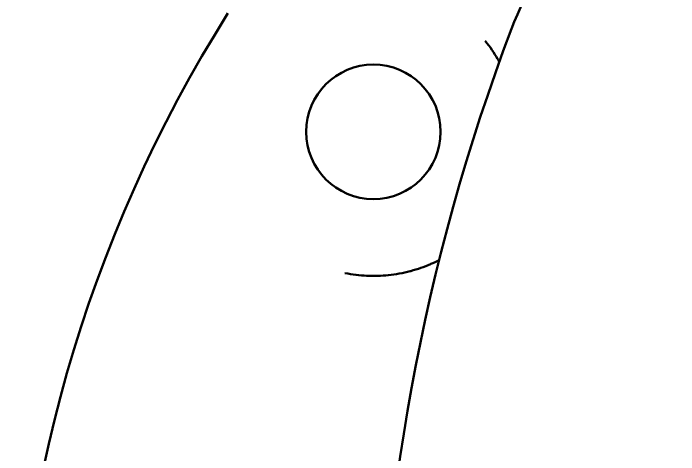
# Model space of a CAD drawing. Header units: millimetres. Extents: x 1510 to 10524, y 7125 to 13164.
# Drawn here: x 4992.38 to 4999.31, y 10997.83 to 11002.42 of the extents above; entities that cross this region are included whole.
import ezdxf

# ---------------------------------------------------------------- set-up
doc = ezdxf.new("R2010")
doc.units = ezdxf.units.MM
doc.header["$LTSCALE"] = 4
doc.layers.add('Visible (ISO)', color=7, linetype='Continuous', lineweight=50)

msp = doc.modelspace()

# ---------------------------------------------------------------- linework, layer by layer
at = {"layer": 'Visible (ISO)'}
msp.add_circle((4996.1319, 11001.1859), 0.7, dxfattribs=at)
for centre, radius, start, end in [((5000.3745, 11001.1933), 3, 110.77056, 159.22944), ((5006.8819, 10994.6859), 14.5, 147.76905, 212.23095), ((5017.5319, 10994.6859), 21.35, 159.22944, 200.77056)]:
    msp.add_arc(centre, radius, start, end, dxfattribs=at)
for points, knots in [([(4997.4429, 11001.9148), (4997.4372, 11001.9251), (4997.4312, 11001.9355), (4997.4251, 11001.9459), (4997.3891, 11002.0071), (4997.3464, 11002.0699), (4997.2957, 11002.1323)], [0.93186367, 0.93186367, 0.93186367, 0.93186367, 0.9417733, 0.9417733, 0.9417733, 1, 1, 1, 1]), ([(4995.8345, 10999.7157), (4995.9139, 10999.6996), (4995.9899, 10999.691), (4996.0614, 10999.6876), (4996.1421, 10999.6838), (4996.2171, 10999.6868), (4996.2854, 10999.6938), (4996.2859, 10999.6939), (4996.2863, 10999.6939), (4996.2869, 10999.694), (4996.2874, 10999.694), (4996.2878, 10999.6941), (4996.2883, 10999.6941), (4996.3267, 10999.6981), (4996.3643, 10999.7036), (4996.401, 10999.7103), (4996.4393, 10999.7173), (4996.4768, 10999.7257), (4996.5132, 10999.7352), (4996.5155, 10999.7358), (4996.5177, 10999.7364), (4996.52, 10999.737), (4996.5925, 10999.7565), (4996.661, 10999.7806), (4996.725, 10999.8082), (4996.726, 10999.8086), (4996.7269, 10999.809), (4996.7281, 10999.8095), (4996.7286, 10999.8098), (4996.7292, 10999.81), (4996.7298, 10999.8103), (4996.7592, 10999.823), (4996.788, 10999.8367), (4996.8161, 10999.8511)], [0, 0, 0, 0, 0.0584297, 0.0584297, 0.0584297, 0.1245117, 0.1245117, 0.1245117, 0.125, 0.125, 0.125, 0.1253473, 0.1253473, 0.1253473, 0.154853, 0.154853, 0.154853, 0.1855952, 0.1855952, 0.1855952, 0.1875, 0.1875, 0.1875, 0.2490234, 0.2490234, 0.2490234, 0.25, 0.25, 0.25, 0.2504858, 0.2504858, 0.2504858, 0.275511, 0.275511, 0.275511, 0.275511])]:
    msp.add_open_spline(points, degree=3, knots=knots, dxfattribs=at)

doc.saveas('drawing.dxf')
